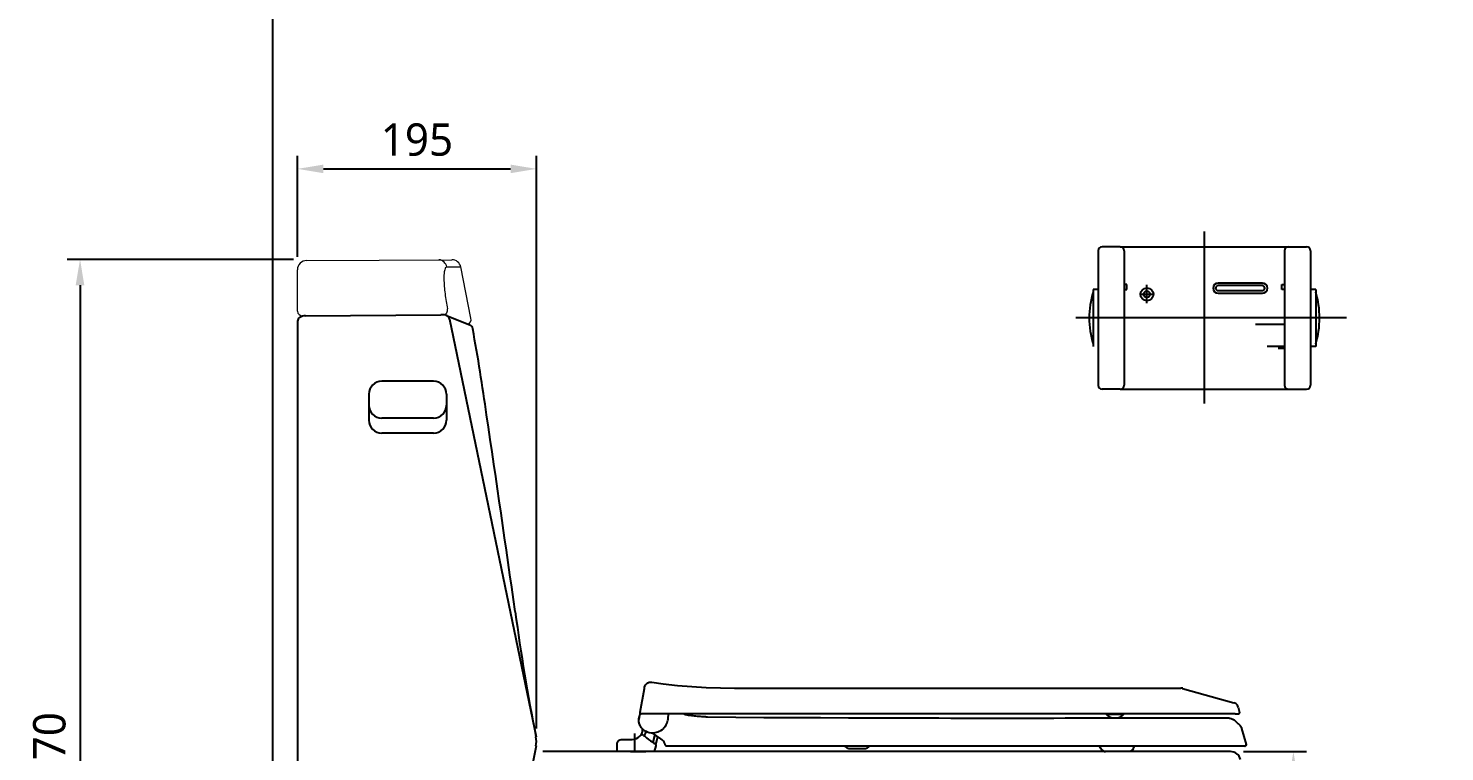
# Model space of a CAD drawing. Extents: x 2336 to 4524, y -14 to 2197.
# Drawn here: x 2336 to 3430, y 533 to 1091 of the extents above; entities that cross this region are included whole.
import ezdxf

# ---------------------------------------------------------------- set-up
doc = ezdxf.new("R2010")
doc.units = 0
doc.header["$LTSCALE"] = 20
doc.header["$MEASUREMENT"] = 0
doc.linetypes.add('CENTER', pattern=[2, 1.25, -0.25, 0.25, -0.25])
doc.layers.get('0').update_dxf_attribs({"linetype": 'CONTINUOUS'})
doc.layers.get('DEFPOINTS').update_dxf_attribs({"linetype": 'CONTINUOUS'})
for name, color, linetype in [('1', 1, 'CONTINUOUS'), ('3', 3, 'CONTINUOUS'), ('4', 4, 'CONTINUOUS'), ('6', 6, 'CONTINUOUS'), ('CEN', 1, 'CENTER'), ('FAUCET', 4, 'CONTINUOUS')]:
    doc.layers.add(name, color=color, linetype=linetype)
doc.styles.get("Standard").update_dxf_attribs({"font": 'NanumGothic.ttf'})
doc.dimstyles.get("Standard").update_dxf_attribs({"dimtxt": 0.18, "dimasz": 0.18, "dimexe": 0.18, "dimexo": 0.0625, "dimgap": 0.09, "dimtad": 0, "dimtih": 1, "dimtoh": 1, "dimdec": 4, "dimzin": 0, "dimdsep": 46, "dimtxsty": 'Standard', "dimcen": 0.09, "dimadec": 0, "dimazin": 0, "dimtfac": 1, "dimtdec": 4, "dimtofl": 0, "dimtmove": 0, "dimatfit": 3, "dimfxl": 0, "dimtolj": 1, "dimtzin": 0, "dimarcsym": 0})

# ---------------------------------------------------------------- blocks, each defined once
blk = doc.blocks.new('*D21')
at = {"layer": '3', "color": 3, "lineweight": -2}
for p, q in [((2540.8, 913), (2365.8, 913)), ((2375.8, 893), (2375.8, 177.7)), ((2514.5, 157.7), (2365.8, 157.7))]:
    blk.add_line(p, q, dxfattribs=at)
at = {"layer": '3', "color": 3}
for points in [[(2372.4, 893), (2379.1, 893), (2375.8, 913)], [(2372.4, 177.7), (2379.1, 177.7), (2375.8, 157.7)]]:
    blk.add_solid(points, dxfattribs=at)
at = {"layer": 'DEFPOINTS', "color": 0}
for p in [(2550.8, 913), (2375.8, 157.7), (2524.5, 157.7)]:
    blk.add_point(p, dxfattribs=at)
at = {"layer": '3', "color": 2, "insert": (2352.2, 535.3), "char_height": 25, "attachment_point": 5, "rotation": 90}
blk.add_mtext('\\A1;770', dxfattribs=at)
blk = doc.blocks.new('*D22')
at = {"layer": '3', "color": 3, "lineweight": -2}
for p, q in [((3274.7, 532.7), (3323.3, 532.7)), ((3313.3, 512.7), (3313.3, 177.7)), ((3164.4, 157.7), (3323.3, 157.7))]:
    blk.add_line(p, q, dxfattribs=at)
at = {"layer": '3', "color": 3}
for points in [[(3309.9, 512.7), (3316.6, 512.7), (3313.3, 532.7)], [(3309.9, 177.7), (3316.6, 177.7), (3313.3, 157.7)]]:
    blk.add_solid(points, dxfattribs=at)
at = {"layer": 'DEFPOINTS', "color": 0}
for p in [(3264.7, 532.7), (3154.4, 157.7), (3313.3, 157.7)]:
    blk.add_point(p, dxfattribs=at)
at = {"layer": '3', "color": 2, "insert": (3290.8, 345.2), "char_height": 25, "attachment_point": 5, "rotation": 90}
blk.add_mtext('\\A1;380', dxfattribs=at)
blk = doc.blocks.new('*D24')
at = {"layer": '3', "color": 3, "lineweight": -2}
for p, q in [((2543.8, 915), (2543.8, 992.9)), ((2728.5, 550.5), (2728.5, 992.9)), ((2563.8, 982.9), (2708.5, 982.9))]:
    blk.add_line(p, q, dxfattribs=at)
at = {"layer": '3', "color": 3}
for points in [[(2563.8, 986.2), (2563.8, 979.6), (2543.8, 982.9)], [(2708.5, 986.2), (2708.5, 979.6), (2728.5, 982.9)]]:
    blk.add_solid(points, dxfattribs=at)
at = {"layer": 'DEFPOINTS', "color": 0}
for p in [(2728.5, 982.9), (2543.8, 905), (2728.5, 540.5)]:
    blk.add_point(p, dxfattribs=at)
at = {"layer": '3', "color": 2, "insert": (2636.1, 1005.4), "char_height": 25, "attachment_point": 5}
blk.add_mtext('\\A1;195', dxfattribs=at)

msp = doc.modelspace()

# ---------------------------------------------------------------- linework, layer by layer
at = {"linetype": 'Continuous', "lineweight": 0}
for p, q in [((2550.8, 912), (2663.1, 912.7)), ((2543.8, 873.1), (2543.8, 905)), ((2659.1, 907.2), (2670, 907.2)), ((2677.8, 867.5), (2670, 907.2))]:
    msp.add_line(p, q, dxfattribs=at)
for p, q in [((2543.9, 865.4), (2543.9, 497.8)), ((2549.9, 869.5), (2654.5, 870.2)), ((2659.4, 869.5), (2676.9, 862.4)), ((2661.3, 866.8), (2728.1, 544.1)), ((2728.1, 537.1), (2720.2, 496.3)), ((3264.7, 532.7), (2733.3, 532.7))]:
    msp.add_line(p, q)
at = {"color": 2}
for p, q in [((2811.6, 581.1), (2808.4, 563)), ((3158.9, 581.8), (3226.4, 581.8)), ((3227.7, 581.6), (3267.2, 570.5)), ((2830.2, 558), (2830.5, 561.8)), ((3168.6, 561.7), (3182.2, 561.7)), ((3270.7, 567), (3271.7, 563)), ((2810.4, 549.5), (2810.4, 550.2)), ((2824.5, 542.7), (2817.9, 547.3)), ((3273.3, 550.6), (3276.7, 538.1)), ((2790.9, 532.7), (2790.9, 539.1)), ((2793.9, 542.1), (2802.4, 542.1)), ((2819.8, 546), (2818.3, 540)), ((2820.6, 537.1), (2819.5, 532.7)), ((2820.6, 538), (2822.2, 544.3)), ((2796.3, 532.7), (2790.9, 532.7)), ((2798, 532.8), (2796.3, 532.7)), ((2801, 532.8), (2798, 532.8)), ((2816, 532.8), (2813, 532.8)), ((2817.7, 532.7), (2816, 532.8)), ((2819.5, 532.7), (2817.7, 532.7))]:
    msp.add_line(p, q, dxfattribs=at)
for points in [[(2811.7, 581.5), (2811.6, 581.1)], [(2811.7, 581.5), (2811.8, 581.6), (2811.8, 581.7), (2811.8, 581.8), (2811.8, 581.9), (2811.8, 582), (2811.8, 582), (2811.8, 582.1), (2811.8, 582.1), (2811.9, 582.2), (2811.9, 582.2), (2811.9, 582.3), (2811.9, 582.3), (2811.9, 582.3), (2811.9, 582.4), (2811.9, 582.4), (2811.9, 582.4), (2811.9, 582.5), (2811.9, 582.5), (2811.9, 582.5), (2811.9, 582.6), (2811.9, 582.7), (2812, 582.7), (2812, 582.8), (2812, 582.8), (2812, 582.9), (2812, 583), (2812.1, 583.1), (2812.1, 583.1)], [(2812.1, 583.1), (2812.3, 583.7), (2812.6, 584.1), (2812.9, 584.5), (2813.2, 584.9), (2813.5, 585.2), (2813.8, 585.4), (2814, 585.6), (2814.2, 585.7), (2814.2, 585.7), (2814.3, 585.8), (2814.6, 585.9), (2814.9, 586.1), (2815.6, 586.3), (2816.5, 586.4), (2817.5, 586.4)], [(2817.5, 586.4), (2826.4, 585.2), (2837.4, 583.9), (2848.5, 583), (2859.5, 582.3), (2870.6, 581.9), (2881.5, 581.8), (2892.4, 581.8), (2903.3, 581.8), (2914.2, 581.8), (2953, 581.8), (2991.8, 581.8)], [(2817.5, 586.4), (2817.5, 586.4), (2817.5, 586.4), (2817.5, 586.4)], [(2807.6, 558.2), (2808, 560.4)], [(2811.4, 549.4), (2810.4, 550.3), (2809.4, 551.3), (2808.7, 552.4), (2808.2, 553.5), (2807.8, 554.7), (2807.6, 555.9), (2807.6, 557.1), (2807.7, 558.3)], [(2808.4, 562.8), (2808.4, 562.8), (2808.4, 562.8)], [(2890.1, 561.8), (2885.5, 561.8), (2880.7, 561.8), (2875.4, 561.8), (2869.9, 561.8), (2864.1, 561.8), (2857.9, 561.8), (2851.5, 561.8), (2844.7, 561.8), (2837.7, 561.8)], [(2842.3, 561.8), (2842.5, 561.7), (2843.1, 561.6), (2843.5, 561.5), (2844, 561.4), (2844.2, 561.3), (2844.4, 561.3), (2844.5, 561.3), (2844.7, 561.2), (2844.9, 561.2), (2845.1, 561.2), (2845.3, 561.1), (2845.9, 561), (2846.5, 560.9), (2847.2, 560.8), (2848.1, 560.7), (2849.3, 560.5), (2850.4, 560.4), (2851.2, 560.3), (2852.6, 560.1), (2853.6, 560.1), (2854.3, 560), (2855, 560), (2856, 559.9), (2857.2, 559.8), (2857.8, 559.8), (2858.4, 559.8), (2859, 559.8), (2859.5, 559.7), (2860.1, 559.7), (2860.7, 559.7)], [(2860.7, 559.7), (2882.4, 559.3), (2904.2, 559.2), (2926, 559.1), (2947.8, 559), (2969.6, 558.9), (2991.3, 558.8), (3000.9, 558.8), (3010.5, 558.7), (3020.1, 558.7), (3029.6, 558.7), (3039.2, 558.7), (3048.7, 558.6), (3057.6, 558.6), (3066.5, 558.6), (3075.4, 558.6), (3084.2, 558.6), (3092.9, 558.6), (3101.9, 558.6), (3110.8, 558.6), (3119.6, 558.6), (3128.3, 558.6), (3137, 558.7), (3145.5, 558.7), (3153.9, 558.7), (3161.5, 558.7), (3169, 558.7), (3176.3, 558.7), (3183.6, 558.7), (3190.7, 558.7), (3197.7, 558.7), (3202.9, 558.7), (3208.1, 558.7), (3213.1, 558.7), (3218.1, 558.7), (3222.8, 558.7), (3227.3, 558.7), (3231.5, 558.7), (3235.6, 558.7), (3239.4, 558.7), (3242.7, 558.7), (3245.8, 558.7), (3248.6, 558.7), (3251.3, 558.7), (3253.8, 558.7), (3256, 558.7), (3258.1, 558.7), (3259.9, 558.7), (3261.5, 558.7), (3262.9, 558.7)], [(2892.2, 561.8), (2890.1, 561.8)], [(2902, 561.8), (2898.3, 561.8), (2894.3, 561.8), (2892.2, 561.8)], [(2936, 561.8), (2928.3, 561.8), (2920.9, 561.8), (2913.9, 561.8), (2911.4, 561.8), (2908.5, 561.8), (2905.4, 561.8), (2902, 561.8)], [(2939.3, 561.8), (2937.2, 561.8), (2933.6, 561.8)], [(2964.6, 561.8), (2960.5, 561.8), (2952.3, 561.8), (2944.1, 561.8), (2936, 561.8)], [(2950, 561.8), (2945.4, 561.8), (2944.8, 561.8)], [(2956.1, 561.8), (2953.8, 561.8), (2950, 561.8)], [(2978.2, 561.8), (2968.7, 561.8), (2964.6, 561.8)], [(3068.1, 561.8), (3058, 561.8), (3050, 561.8), (3042, 561.8), (3034, 561.8), (3026, 561.8), (3006.9, 561.8), (2987.8, 561.8), (2978.2, 561.8)], [(2989.9, 561.8), (2988.2, 561.8)], [(2999.6, 561.8), (2989.9, 561.8)], [(3009.3, 561.8), (2999.6, 561.8)], [(3032.8, 561.8), (3028.8, 561.8), (3009.3, 561.8)], [(3127.4, 561.8), (3117.8, 561.8), (3108, 561.8), (3098.1, 561.8), (3088.2, 561.8), (3078.2, 561.8), (3068.1, 561.8)], [(3096.8, 561.8), (3094, 561.8), (3089.9, 561.8)], [(3114.5, 561.8), (3110.4, 561.8), (3108, 561.8)], [(3114.9, 561.8), (3114.5, 561.8)], [(3159, 561.8), (3154.8, 561.8), (3146.4, 561.8), (3137, 561.8), (3127.4, 561.8)], [(3183.3, 561.8), (3179.4, 561.8), (3171.3, 561.8), (3163.1, 561.8), (3159, 561.8)], [(3168.5, 561.8), (3167.8, 561.8), (3165.6, 561.8)], [(3207.7, 561.8), (3202.6, 561.8), (3195, 561.8), (3187.3, 561.8), (3183.3, 561.8)], [(3192, 561.8), (3185.9, 561.8)], [(3193.8, 561.8), (3192, 561.8)], [(3212.7, 561.8), (3207.7, 561.8)], [(3217.7, 561.8), (3212.7, 561.8)], [(3229.7, 561.8), (3227.4, 561.8), (3222.6, 561.8), (3217.7, 561.8)], [(3249.2, 561.8), (3247.6, 561.8), (3244.3, 561.8), (3240.4, 561.8), (3236.3, 561.8), (3231.9, 561.8), (3229.7, 561.8)], [(3238.6, 561.8), (3236.4, 561.8), (3236.4, 561.8)], [(3240.6, 561.8), (3238.6, 561.8)], [(3244.4, 561.8), (3240.6, 561.8)], [(3268.4, 561.8), (3267.6, 561.8), (3266.7, 561.8), (3265.7, 561.8), (3264.7, 561.8), (3263.5, 561.8), (3262.4, 561.8), (3261.2, 561.8), (3260.1, 561.8), (3259, 561.8), (3256.5, 561.8), (3253.7, 561.8), (3250.8, 561.8), (3249.2, 561.8)], [(3253.9, 561.8), (3251.5, 561.8), (3251.2, 561.8)], [(3257.5, 561.8), (3257.5, 561.8), (3256.5, 561.8), (3256.5, 561.8)], [(3258.4, 561.8), (3258.4, 561.8), (3257.5, 561.8)], [(3262.9, 558.7), (3263.2, 558.7)], [(3263.2, 558.7), (3263.3, 558.7), (3263.8, 558.6)], [(3263.8, 558.6), (3264, 558.5)], [(3263.8, 558.6), (3264.2, 558.5), (3265.1, 558.3), (3265.8, 558), (3266.3, 557.8), (3266.6, 557.7), (3266.9, 557.5), (3267.4, 557.2), (3268, 556.8), (3268.6, 556.2), (3269.3, 555.5)], [(3271.7, 563), (3271.7, 563)], [(2811.4, 549.4), (2812.3, 548.9), (2813.2, 548.4), (2814.1, 548), (2815.6, 547.6), (2817.1, 547.3), (2818.7, 547.3), (2820.2, 547.4), (2821.2, 547.7), (2822.2, 548), (2823.2, 548.4), (2824.5, 549.1), (2825.7, 549.9), (2826.3, 550.4), (2826.9, 551), (2827.4, 551.6), (2828, 552.3), (2828.3, 552.7), (2828.6, 553.3), (2828.9, 553.8), (2829.2, 554.4), (2829.4, 555), (2829.7, 555.9), (2830, 556.9), (2830.1, 557.4)], [(2811.4, 549.4), (2811.4, 549.4)], [(2811.4, 549.4), (2811.4, 549.4)], [(2811.4, 549.4), (2811.4, 549.4)], [(2811.4, 549.4), (2811.4, 549.4)], [(2811.4, 549.4), (2811.4, 549.4)], [(2830.1, 557.4), (2830.2, 558)], [(3269.3, 555.5), (3269.7, 555.1), (3270, 554.8), (3270.2, 554.6), (3270.3, 554.6), (3270.3, 554.6)], [(3270.3, 554.6), (3270.3, 554.5)], [(3270.3, 554.5), (3270.4, 554.5), (3270.6, 554.4)], [(3270.6, 554.4), (3271.1, 554), (3271.7, 553.5), (3272.2, 552.8), (3272.7, 552.1), (3273.1, 551.4), (3273.3, 550.6)], [(3273.3, 550.6), (3273.3, 550.6), (3273.3, 550.6)], [(3273.3, 550.6), (3273.3, 550.6)], [(2808.2, 544.7), (2808.7, 545.1), (2808.8, 545.2)], [(2808.8, 545.2), (2809.2, 545.4)], [(2811.1, 545.2), (2811, 545.4), (2810.5, 545.6), (2810, 545.7), (2809.5, 545.6), (2809.2, 545.4)], [(2820.5, 538.2), (2820.5, 538.3), (2820.4, 538.7), (2820.1, 538.9), (2820, 539)], [(2820.5, 538.2), (2820.6, 537.6)], [(2820.6, 537.6), (2820.6, 537.2), (2820.6, 537.1)], [(2828, 537.9), (2827.6, 538.9), (2827.1, 539.9), (2826.5, 540.7), (2825.5, 541.8), (2824.5, 542.7)], [(2828, 537.9), (2828, 537.9), (2828, 537.7)], [(2828, 537.7), (2828.1, 537.6), (2828.2, 537.4)], [(2829.2, 536.8), (2829, 536.8), (2828.7, 536.9), (2828.5, 537.1), (2828.3, 537.3), (2828.2, 537.4)], [(2829.4, 536.8), (2829.2, 536.8), (2829.1, 536.8)], [(2829.4, 536.8), (2829.2, 536.8), (2829.2, 536.8)], [(2857.5, 536.8), (2855.5, 536.8), (2853.3, 536.8), (2851.3, 536.8), (2849.4, 536.8), (2848.8, 536.8)], [(3202.5, 536.8), (3194.4, 536.8), (3186.2, 536.8), (3177.8, 536.8), (3169.3, 536.8), (3160.6, 536.8), (3152.5, 536.8), (3144.4, 536.8), (3136.1, 536.8), (3127.7, 536.8), (3119.3, 536.8), (3110.7, 536.8), (3102.5, 536.8), (3094.2, 536.8), (3085.8, 536.8), (3077.4, 536.8), (3068.9, 536.8), (3060.6, 536.8), (3052.2, 536.8), (3043.8, 536.8), (3035.4, 536.8), (3020.4, 536.8), (3005.3, 536.8), (2990.3, 536.8), (2975.2, 536.8), (2955.1, 536.8), (2935.1, 536.8), (2915, 536.8), (2906.1, 536.8), (2897.3, 536.8), (2888.8, 536.8), (2887.2, 536.8), (2885.6, 536.8), (2883.9, 536.8), (2882, 536.8), (2879.8, 536.8), (2877.5, 536.8), (2874.9, 536.8), (2871.9, 536.8), (2868.7, 536.8), (2865.2, 536.8), (2861.5, 536.8), (2857.5, 536.8)], [(2857.5, 536.8), (2857.5, 536.8)], [(2967.5, 536.2), (2967.1, 536.8)], [(2969.7, 534.9), (2969.1, 535.1), (2968.5, 535.4), (2967.9, 535.8), (2967.5, 536.2)], [(2985, 536.2), (2984.5, 535.8), (2984, 535.4), (2983.4, 535.1), (2982.7, 534.9)], [(2985.4, 536.8), (2984.9, 536.2)], [(3164.9, 534.4), (3164.5, 535), (3164, 535.8), (3163.6, 536.7), (3163.6, 536.7)], [(3190.6, 536.8), (3190.5, 536.7), (3190.1, 535.8), (3189.6, 535), (3189.3, 534.4)], [(3204.9, 536.8), (3202.5, 536.8)], [(3276.1, 536.9), (3275.8, 536.9), (3275.5, 536.9), (3275.1, 536.8), (3274.7, 536.8), (3274.2, 536.8), (3273.8, 536.8), (3273.3, 536.8), (3272.9, 536.8), (3272.4, 536.8), (3271.9, 536.8), (3271.2, 536.8), (3270.6, 536.8), (3269.9, 536.8), (3269.1, 536.8), (3267.2, 536.8), (3265, 536.8), (3262.7, 536.8), (3260.1, 536.8), (3257.2, 536.8), (3253.8, 536.8), (3250.1, 536.8), (3246.2, 536.8), (3242, 536.8), (3237.6, 536.8), (3233, 536.8), (3228.2, 536.8), (3223.2, 536.8), (3218, 536.8), (3210.3, 536.8), (3204.9, 536.8)], [(3276.1, 536.9), (3276, 536.8), (3276, 536.8)], [(3276.7, 538.1), (3276.7, 537.7), (3276.6, 537.4), (3276.4, 537.1), (3276.1, 536.9)], [(3276.7, 538.1), (3276.7, 538.1)], [(2971.4, 534.8), (2970.7, 534.8), (2970.1, 534.8), (2969.7, 534.9)], [(2982.7, 534.9), (2982.3, 534.8), (2981.8, 534.8), (2981.1, 534.8)], [(3164.9, 534.5), (3165.5, 533.8), (3166.3, 533.2), (3167.2, 532.9), (3168.1, 532.8)], [(3164.9, 534.5), (3164.9, 534.4)], [(3166.3, 533.2), (3165.9, 533.5), (3165.3, 533.9), (3164.9, 534.4)], [(3167.2, 532.9), (3166.5, 533.1), (3166.3, 533.2)], [(3167.2, 532.9), (3168, 532.8)], [(3168.1, 532.8), (3167.2, 532.9)], [(3167.3, 532.9), (3167.3, 532.9), (3167.7, 532.8)], [(3187, 532.9), (3186.5, 532.8), (3186.1, 532.8), (3186, 532.8)], [(3189.3, 534.4), (3188.9, 533.9), (3188.3, 533.5), (3187.6, 533.1), (3187, 532.9)]]:
    msp.add_lwpolyline(points, dxfattribs=at)
at = {"linetype": 'Continuous', "lineweight": 0}
for centre, radius, start, end in [((2550.8, 905), 7.02, 89.9952, 180), ((2652.2, 905.7), 7.1, 12.299, 82.5908), ((2663.1, 905.7), 7, 11.1627, 89.9952), ((2703.3, 898.9), 46.4, 174.4436, 181.2035), ((2761.9, 900.1), 105, 181.2035, 187.4953), ((2665.5, 902.5), 8.35, 150.4113, 174.4436), ((2659.2, 906), 1.13, 92.3068, 151.0319), ((2858.6, 912.8), 202.5, 187.4953, 190.8282), ((2546.4, 866.3), 7.52, 110.1356, 110.1413), ((2547.8, 873.2), 3.99, 182.0592, 270.1277), ((2548, 868.9), 0.424, 96.5312, 129.4367), ((2550, 855.7), 13.8, 90, 98.5979), ((2655.7, 874), 4.07, 282.6556, 10.3605), ((2673.9, 866.7), 4.01, 292.383, 11.1627)]:
    msp.add_arc(centre, radius, start, end, dxfattribs=at)
for centre, radius, start, end in [((2547.7, 864.9), 3.86, 125.8151, 173.3383), ((2549.9, 862), 7.5, 90.0102, 125.8151), ((2650.3, 778.9), 91.4, 85.5779, 87.3846), ((2656.8, 863.1), 6.95, 67.8183, 85.5779), ((2657.4, 866), 4, 7.5371, 68.6043), ((2660.1, 837), 29.9, 87.7508, 87.7548), ((2675.5, 859), 3.7, 6.8686, 67.8183), ((968.5, 549.8), 1738.5, 8.035, 10.2592), ((-20928.4, -2716.9), 23877.7, 8.0839, 8.45231), ((4288.2, 853.5), 1590.5, 187.6847, 191.1999), ((2710.5, 540.5), 17.9, 348.9611, 11.4174)]:
    msp.add_arc(centre, radius, start, end)
at = {"color": 2}
for centre, radius, start, end in [((3226.4, 576.8), 5, 74.3575, 90), ((3265.9, 565.7), 5, 54.7502, 74.3575), ((3265.9, 565.7), 5, 15, 54.7502), ((2809.4, 562.8), 1, 169.9999, 180.8406), ((2809.4, 562.8), 1, 180.8406, 255.7618), ((2809.4, 562.8), 1, 255.7618, 270), ((3172.4, 565), 5, 219.2464, 221.1121), ((3175.4, 567.6), 9, 221.1121, 256.0792), ((3175.4, 567.6), 9, 283.748, 318.8879), ((3178.4, 565), 5, 318.8879, 320.7536), ((3270.8, 562.8), 1, 270, 287.1235), ((3270.8, 562.8), 1, 287.1235, 297.2713), ((3270.8, 562.8), 1, 297.2713, 15), ((2802.4, 549.8), 8, 325.6374, 358), ((2802.4, 549.8), 10.7, 332.1586, 353.1381), ((2802.4, 549.8), 7.73, 270, 319.044), ((2832.3, 565.9), 29.6, 224.3272, 225.6235), ((2832.3, 565.9), 29.4, 225.9044, 241.5554), ((2832.3, 565.9), 29.6, 242.032, 245.3572), ((3275.7, 537.8), 1.02, 269.9972, 283.9015), ((3275.7, 537.8), 1.02, 283.9015, 288.631), ((3275.7, 537.8), 1.02, 288.631, 291.9968), ((3275.7, 537.8), 1.02, 291.9968, 15.0007)]:
    msp.add_arc(centre, radius, start, end, dxfattribs=at)
at = {"color": 2, "extrusion": (0, 0, -1)}
for centre, major_axis, ratio, start_param, end_param in [((2809.7, 558.6), (2.07, 0.32), 0.392448, 3.138011, 3.273841), ((2809.7, 558.6), (2.07, 0.32), 0.392448, 3.084398, 3.138011), ((2809.7, 560.4), (1.66, -0.06), 0.238918, 3.031222, 3.175416), ((2793.9, 539.1), (2.12, -2.12), 0.999695, 2.356347, 3.926838), ((2807, 532.8), (-6, 0), 0.017455, 0, 3.141587)]:
    msp.add_ellipse(centre, major_axis=major_axis, ratio=ratio, start_param=start_param, end_param=end_param, dxfattribs=at)
at = {"color": 2}
for points, knots in [([(2991.8, 581.8), (2992.3, 581.8), (3002.6, 581.8), (3022.7, 581.8), (3047, 581.8), (3066.5, 581.8), (3078.2, 581.8), (3085, 581.8), (3086.9, 581.8)], [0.5107413, 0.5107413, 0.5107413, 0.5107413, 0.5158486, 0.6013229, 0.6867972, 0.7295344, 0.7722716, 0.7894021, 0.7894021, 0.7894021, 0.7894021]), ([(3086.9, 581.8), (3094.7, 581.8), (3112.2, 581.8), (3136.2, 581.8), (3152.4, 581.8), (3158.9, 581.8)], [0.7894021, 0.7894021, 0.7894021, 0.7894021, 0.8577459, 0.9432202, 1, 1, 1, 1]), ([(2810.4, 550.2), (2810.3, 550.3), (2810, 550.6), (2809.5, 551.2), (2809, 551.9), (2808.5, 552.6), (2808.2, 553.4), (2807.9, 554.2), (2807.7, 555), (2807.5, 555.8), (2807.5, 556.7), (2807.5, 557.5), (2807.6, 558.1), (2807.6, 558.4)], [0.1220888, 0.1220888, 0.1220888, 0.1220888, 0.1666667, 0.25, 0.3333333, 0.4166667, 0.5, 0.5833333, 0.6666667, 0.75, 0.8333333, 0.9166667, 1, 1, 1, 1]), ([(2808.3, 562.2), (2808.3, 562.1), (2808.3, 562), (2808.2, 561.7), (2808.2, 561.3), (2808.1, 560.9), (2808, 560.6), (2808, 560.5)], [0.5965318, 0.5965318, 0.5965318, 0.5965318, 0.6363636, 0.7272727, 0.8181818, 0.9090909, 1, 1, 1, 1]), ([(2808.4, 562.6), (2808.4, 562.5), (2808.3, 562.4), (2808.3, 562.3), (2808.3, 562.2)], [0.47936001, 0.47936001, 0.47936001, 0.47936001, 0.54545455, 0.57826443, 0.57826443, 0.57826443, 0.57826443]), ([(2808.4, 563), (2808.4, 563), (2808.4, 563), (2808.4, 563), (2808.4, 563), (2808.4, 563), (2808.4, 563)], [0.26217717, 0.26217717, 0.26217717, 0.26217717, 0.28511801, 0.28511801, 0.28511801, 0.28511835, 0.28511835, 0.28511835, 0.28511835]), ([(2808.4, 563), (2808.4, 563), (2808.4, 563), (2808.4, 563), (2808.4, 563), (2808.4, 563), (2808.4, 563), (2808.4, 563)], [0.18171244, 0.18171244, 0.18171244, 0.18171244, 0.25, 0.26217717, 0.26217717, 0.26217717, 0.26217739, 0.26217739, 0.26217739, 0.26217739]), ([(2808.4, 563), (2808.4, 563), (2808.4, 563), (2808.4, 563), (2808.4, 563), (2808.4, 563), (2808.4, 563)], [0.400617513, 0.400617513, 0.400617513, 0.400617513, 0.408552725, 0.408552725, 0.408552725, 0.408553427, 0.408553427, 0.408553427, 0.408553427]), ([(2808.4, 563), (2808.4, 563), (2808.4, 563), (2808.4, 563), (2808.4, 563), (2808.4, 563), (2808.4, 563)], [0.399432577, 0.399432577, 0.399432577, 0.399432577, 0.400617513, 0.400617513, 0.400617513, 0.400617589, 0.400617589, 0.400617589, 0.400617589]), ([(2808.4, 563), (2808.4, 563), (2808.4, 563), (2808.4, 563), (2808.4, 563), (2808.4, 563), (2808.4, 563)], [0.396388532, 0.396388532, 0.396388532, 0.396388532, 0.399432577, 0.399432577, 0.399432577, 0.39943274, 0.39943274, 0.39943274, 0.39943274]), ([(2808.4, 563), (2808.4, 563), (2808.4, 563), (2808.4, 563), (2808.4, 563), (2808.4, 563), (2808.4, 563)], [0.3957540237, 0.3957540237, 0.3957540237, 0.3957540237, 0.3963885316, 0.3963885316, 0.3963885316, 0.3963885602, 0.3963885602, 0.3963885602, 0.3963885602]), ([(2808.4, 563), (2808.4, 563), (2808.4, 563), (2808.4, 563), (2808.4, 563), (2808.4, 563), (2808.4, 563), (2808.4, 563)], [0.32727767, 0.32727767, 0.32727767, 0.32727767, 0.33333333, 0.39575402, 0.39575402, 0.39575402, 0.39575633, 0.39575633, 0.39575633, 0.39575633]), ([(2808.4, 563), (2808.4, 563), (2808.4, 563), (2808.4, 563), (2808.4, 563), (2808.4, 563), (2808.4, 563)], [0.3136, 0.3136, 0.3136, 0.3136, 0.3254293, 0.3254293, 0.3254293, 0.32542955, 0.32542955, 0.32542955, 0.32542955]), ([(2808.4, 563), (2808.4, 563), (2808.4, 563), (2808.4, 563), (2808.4, 562.9), (2808.4, 562.9), (2808.4, 563)], [0.71229203, 0.71229203, 0.71229203, 0.71229203, 0.7275762, 0.7275762, 0.7275762, 0.72759649, 0.72759649, 0.72759649, 0.72759649]), ([(2808.4, 563), (2808.4, 563), (2808.4, 563), (2808.4, 563), (2808.4, 563), (2808.4, 562.9), (2808.4, 563)], [0.703842534, 0.703842534, 0.703842534, 0.703842534, 0.712292029, 0.712292029, 0.712292029, 0.712341215, 0.712341215, 0.712341215, 0.712341215]), ([(2808.4, 563), (2808.4, 563), (2808.4, 563), (2808.4, 563), (2808.4, 563), (2808.5, 563), (2808.4, 562.9), (2808.4, 563)], [0.65000791, 0.65000791, 0.65000791, 0.65000791, 0.66666667, 0.70384253, 0.70384253, 0.70384253, 0.70432327, 0.70432327, 0.70432327, 0.70432327]), ([(2808.4, 563), (2808.4, 563), (2808.4, 563), (2808.4, 563), (2808.4, 562.9), (2808.4, 563), (2808.4, 563)], [0.5292, 0.5292, 0.5292, 0.5292, 0.57472148, 0.57472148, 0.57472148, 0.57472782, 0.57472782, 0.57472782, 0.57472782]), ([(2808.4, 562.9), (2808.4, 562.9), (2808.4, 562.9), (2808.4, 562.8), (2808.4, 562.8)], [0.33143494, 0.33143494, 0.33143494, 0.33143494, 0.36363636, 0.39664878, 0.39664878, 0.39664878, 0.39664878]), ([(2808.4, 562.7), (2808.4, 562.7), (2808.4, 562.6), (2808.4, 562.6), (2808.4, 562.6)], [0.44523735, 0.44523735, 0.44523735, 0.44523735, 0.45454545, 0.46412146, 0.46412146, 0.46412146, 0.46412146]), ([(2809.6, 561.8), (2809.5, 561.8), (2809.5, 561.8), (2809.4, 561.8), (2809.4, 561.8)], [0.93932006, 0.93932006, 0.93932006, 0.93932006, 0.95652174, 1, 1, 1, 1]), ([(2837.6, 561.8), (2836.9, 561.8), (2835.6, 561.8), (2833.7, 561.8), (2831.8, 561.8), (2829.9, 561.8), (2828.1, 561.8), (2826.3, 561.8), (2824.6, 561.8), (2822.9, 561.8), (2821.3, 561.8), (2819.8, 561.8), (2818.4, 561.8), (2817, 561.8), (2815.8, 561.8), (2814.6, 561.8), (2813.6, 561.8), (2812.6, 561.8), (2811.8, 561.8), (2811.1, 561.8), (2810.5, 561.8), (2810, 561.8), (2809.7, 561.8), (2809.6, 561.8), (2809.6, 561.8)], [0, 0, 0, 0, 0.0434783, 0.0869565, 0.1304348, 0.173913, 0.2173913, 0.2608696, 0.3043478, 0.3478261, 0.3913043, 0.4347826, 0.4782609, 0.5217391, 0.5652174, 0.6086957, 0.6521739, 0.6956522, 0.7391304, 0.7826087, 0.826087, 0.8695652, 0.9130435, 0.9393201, 0.9393201, 0.9393201, 0.9393201]), ([(3268.3, 561.8), (3268.7, 561.8), (3269.3, 561.8), (3269.9, 561.8), (3270.1, 561.8), (3270.2, 561.8)], [0.93892702, 0.93892702, 0.93892702, 0.93892702, 0.95081967, 0.96721311, 0.9758, 0.9758, 0.9758, 0.9758]), ([(3270.2, 561.8), (3270.3, 561.8), (3270.4, 561.8), (3270.6, 561.8), (3270.6, 561.8)], [0.97687398, 0.97687398, 0.97687398, 0.97687398, 0.98360656, 1, 1, 1, 1]), ([(3270.8, 561.8), (3270.8, 561.8), (3270.7, 561.8), (3270.6, 561.8), (3270.6, 561.8)], [0, 0, 0, 0, 0.0125, 0.01397411, 0.01397411, 0.01397411, 0.01397411]), ([(2835.1, 536.8), (2834, 536.8), (2832, 536.8), (2830.2, 536.8), (2829.7, 536.8), (2829.6, 536.8)], [0.590624, 0.590624, 0.590624, 0.590624, 0.7142857, 0.8571429, 0.9422752, 0.9422752, 0.9422752, 0.9422752]), ([(2843.8, 536.8), (2842.5, 536.8), (2839.5, 536.8), (2836.8, 536.8), (2835.5, 536.8), (2835.4, 536.8)], [0.3250356, 0.3250356, 0.3250356, 0.3250356, 0.4285714, 0.5714286, 0.5793896, 0.5793896, 0.5793896, 0.5793896]), ([(2857.5, 536.8), (2855.4, 536.8), (2851.2, 536.8), (2846.7, 536.8), (2844.3, 536.8), (2843.8, 536.8)], [0, 0, 0, 0, 0.1428571, 0.2857143, 0.3250356, 0.3250356, 0.3250356, 0.3250356]), ([(2878.4, 536.8), (2878.1, 536.8), (2877.1, 536.8), (2876.1, 536.8), (2875.4, 536.8)], [0.974119462, 0.974119462, 0.974119462, 0.974119462, 0.975609756, 0.977975524, 0.977975524, 0.977975524, 0.977975524]), ([(2898.9, 536.8), (2897.8, 536.8), (2892.3, 536.8), (2886.6, 536.8), (2881.9, 536.8)], [0.9465664, 0.9465664, 0.9465664, 0.9465664, 0.95121951, 0.96964323, 0.96964323, 0.96964323, 0.96964323]), ([(2920.8, 536.8), (2918.1, 536.8), (2913.4, 536.8), (2908.5, 536.8), (2906.4, 536.8)], [0.9140416, 0.9140416, 0.9140416, 0.9140416, 0.92682927, 0.9357248, 0.9357248, 0.9357248, 0.9357248]), ([(2934.2, 536.8), (2932.2, 536.8), (2927.8, 536.8), (2923.3, 536.8), (2920.8, 536.8)], [0.8923584, 0.8923584, 0.8923584, 0.8923584, 0.90243902, 0.9140416, 0.9140416, 0.9140416, 0.9140416]), ([(3220.7, 536.8), (3220.1, 536.8), (3217.2, 536.8), (3214, 536.8), (3211.3, 536.8)], [0.28711919, 0.28711919, 0.28711919, 0.28711919, 0.29268293, 0.31533333, 0.31533333, 0.31533333, 0.31533333]), ([(3230.2, 536.8), (3228.9, 536.8), (3225.9, 536.8), (3222.6, 536.8), (3220.7, 536.8)], [0.25376504, 0.25376504, 0.25376504, 0.25376504, 0.26829268, 0.28711919, 0.28711919, 0.28711919, 0.28711919]), ([(3235.2, 536.8), (3234.4, 536.8), (3232.7, 536.8), (3231, 536.8), (3230.2, 536.8)], [0.23386667, 0.23386667, 0.23386667, 0.23386667, 0.24390244, 0.25376504, 0.25376504, 0.25376504, 0.25376504]), ([(3250.2, 536.8), (3249.9, 536.8), (3247.9, 536.8), (3244.1, 536.8), (3239.4, 536.8), (3236.3, 536.8), (3235.2, 536.8)], [0.1669295, 0.1669295, 0.1669295, 0.1669295, 0.17073171, 0.19512195, 0.2195122, 0.23386667, 0.23386667, 0.23386667, 0.23386667]), ([(3257.1, 536.8), (3256.3, 536.8), (3254.6, 536.8), (3252.8, 536.8), (3252, 536.8)], [0.13346213, 0.13346213, 0.13346213, 0.13346213, 0.14634146, 0.15848, 0.15848, 0.15848, 0.15848]), ([(3269.1, 536.8), (3268.9, 536.8), (3268.3, 536.8), (3267.7, 536.8), (3267.3, 536.8)], [0.069776, 0.069776, 0.069776, 0.069776, 0.07317073, 0.08037243, 0.08037243, 0.08037243, 0.08037243]), ([(3272.8, 536.8), (3272.6, 536.8), (3271.7, 536.8), (3270.6, 536.8), (3269.7, 536.8)], [0.04369941, 0.04369941, 0.04369941, 0.04369941, 0.04878049, 0.06566109, 0.06566109, 0.06566109, 0.06566109]), ([(3275.7, 536.8), (3275.6, 536.8), (3274.9, 536.8), (3273.6, 536.8), (3272.8, 536.8)], [0.00327186, 0.00327186, 0.00327186, 0.00327186, 0.02439024, 0.04369941, 0.04369941, 0.04369941, 0.04369941])]:
    msp.add_open_spline(points, degree=3, knots=knots, dxfattribs=at)
for points in [[(2808, 560.5), (2808, 560.2), (2807.9, 559.7), (2807.8, 559.1), (2807.7, 558.6), (2807.6, 558.4)], [(2808.3, 562.2), (2808.3, 562.2), (2808.3, 562.2), (2808.3, 562.2)], [(2808.4, 563), (2808.4, 562.9), (2808.4, 562.9), (2808.4, 562.9)], [(2808.4, 563), (2808.4, 563), (2808.4, 563), (2808.4, 563)], [(2808.5, 563), (2808.5, 563), (2808.4, 563), (2808.4, 563)], [(2808.4, 563), (2808.4, 563), (2808.4, 563), (2808.4, 563)], [(2808.4, 562.8), (2808.4, 562.8), (2808.4, 562.7), (2808.4, 562.7)], [(2808.4, 562.8), (2808.4, 562.8), (2808.4, 562.8), (2808.4, 562.8)], [(2808.4, 562.7), (2808.4, 562.7), (2808.4, 562.7), (2808.4, 562.7)], [(2808.4, 562.6), (2808.4, 562.6), (2808.4, 562.6), (2808.4, 562.6)], [(2808.4, 562.6), (2808.4, 562.6), (2808.4, 562.6), (2808.4, 562.6)], [(2811.6, 544.8), (2811.6, 544.8), (2811.7, 544.8), (2811.8, 544.8), (2811.8, 544.8)], [(2818.4, 539.8), (2818.4, 539.8), (2818.4, 539.9), (2818.3, 540), (2818.3, 540)], [(2829.6, 536.8), (2829.5, 536.8), (2829.4, 536.8), (2829.4, 536.8)], [(2835.4, 536.8), (2835.3, 536.8), (2835.2, 536.8), (2835.1, 536.8)], [(2861.4, 536.8), (2860.1, 536.8), (2858.8, 536.8), (2857.5, 536.8)], [(2865.2, 536.8), (2863.9, 536.8), (2862.7, 536.8), (2861.4, 536.8)], [(2875.4, 536.8), (2872.1, 536.8), (2868.7, 536.8), (2865.2, 536.8)], [(2881.9, 536.8), (2880.7, 536.8), (2879.6, 536.8), (2878.4, 536.8)], [(3164.9, 534.5), (3164.3, 535.2), (3163.9, 536), (3163.6, 536.7)], [(3252, 536.8), (3251.4, 536.8), (3250.8, 536.8), (3250.2, 536.8)], [(3269.7, 536.8), (3269.5, 536.8), (3269.3, 536.8), (3269.1, 536.8)], [(2973.6, 534.8), (2972.7, 534.8), (2971.9, 534.8), (2971.4, 534.8)], [(2974.3, 534.8), (2974.1, 534.8), (2973.8, 534.8), (2973.6, 534.8)], [(2976.2, 534.8), (2975.9, 534.8), (2975.1, 534.8), (2974.5, 534.8), (2974.3, 534.8)], [(2978.1, 534.8), (2977.9, 534.8), (2977.3, 534.8), (2976.6, 534.8), (2976.2, 534.8)], [(2978.8, 534.8), (2978.6, 534.8), (2978.4, 534.8), (2978.1, 534.8)], [(2981.1, 534.8), (2980.6, 534.8), (2979.8, 534.8), (2978.8, 534.8)], [(2981.9, 534.8), (2981.9, 534.8), (2981.6, 534.8), (2981.1, 534.8)], [(3169.5, 532.8), (3168.8, 532.8), (3168.3, 532.8), (3168.1, 532.8)], [(3176.8, 532.8), (3175.2, 532.8), (3172.3, 532.8), (3170.3, 532.8), (3169.5, 532.8)], [(3181.9, 532.8), (3180.1, 532.8), (3178.4, 532.8), (3176.8, 532.8)], [(3182.9, 532.8), (3182.5, 532.8), (3182.2, 532.8), (3181.9, 532.8)], [(3184.9, 532.8), (3184.6, 532.8), (3183.9, 532.8), (3183.2, 532.8), (3182.9, 532.8)], [(3186, 532.8), (3185.9, 532.8), (3185.7, 532.8), (3185.1, 532.8), (3184.9, 532.8)]]:
    msp.add_open_spline(points, degree=3, dxfattribs=at)
at = {"layer": '1'}
for p, q in [((3244.5, 801.6), (3244.5, 934.4)), ((3200.1, 879.1), (3200.1, 893.4)), ((3194.8, 886), (3205.8, 886)), ((3354.4, 867.7), (3145.1, 867.7))]:
    msp.add_line(p, q, dxfattribs=at)
at = {"layer": '3', "color": 0}
msp.add_arc((3264.7, 524.7), 8, 14.6159, 90, dxfattribs=at)
at = {"layer": '4'}
for p, q in [((3162.5, 919.7), (3162.5, 815.7)), ((3179.5, 922.7), (3165.5, 922.7)), ((3179.5, 922.7), (3309.5, 922.7)), ((3182.5, 919.7), (3182.5, 815.7)), ((3306.5, 919.7), (3306.5, 815.7)), ((3309.5, 922.7), (3323.5, 922.7)), ((3326.5, 919.7), (3326.5, 815.7)), ((3158.5, 889.7), (3158.5, 845.7)), ((3162.5, 889.7), (3158.5, 889.7)), ((3184.6, 893.7), (3182.5, 893.7)), ((3182.5, 889.7), (3184.6, 889.7)), ((3184.6, 889.7), (3184.6, 893.7)), ((3304.4, 893.7), (3306.5, 893.7)), ((3304.4, 889.7), (3304.4, 893.7)), ((3306.5, 889.7), (3304.4, 889.7)), ((3330.5, 889.7), (3326.5, 889.7)), ((3330.5, 889.7), (3330.5, 845.7)), ((3306.5, 862.7), (3284, 862.7)), ((3306.5, 845.7), (3293, 845.7)), ((3306.5, 844.1), (3301.6, 844.1)), ((3330.5, 845.7), (3326.5, 845.7)), ((3179.5, 812.7), (3165.5, 812.7)), ((3179.5, 812.7), (3309.5, 812.7)), ((3309.5, 812.7), (3323.5, 812.7))]:
    msp.add_line(p, q, dxfattribs=at)
for points in [[(3289.3, 886.9, 1), (3289.3, 894.7), (3255.1, 894.7, 1), (3255.1, 886.9)], [(3289.3, 888.9, 1), (3289.3, 892.7), (3255.1, 892.7, 1), (3255.1, 888.9)]]:
    msp.add_lwpolyline(points, format="xyb", close=True, dxfattribs=at)
for radius in [5, 2.5]:
    msp.add_circle((3200.1, 886), radius, dxfattribs=at)
for centre, radius, start, end in [((3165.5, 919.7), 3, 90, 180), ((3179.5, 919.7), 3, 0, 90), ((3309.5, 919.7), 3, 90, 180), ((3323.5, 919.7), 3, 0, 90), ((3223.7, 867.7), 68.2, 162.9409, 197.0591), ((3265.3, 867.7), 68.2, 342.9409, 17.0591), ((3165.5, 815.7), 3, 180, 270), ((3179.5, 815.7), 3, 270, 0), ((3309.5, 815.7), 3, 180, 270), ((3323.5, 815.7), 3, 270, 0)]:
    msp.add_arc(centre, radius, start, end, dxfattribs=at)
at = {"layer": '6'}
msp.add_lwpolyline([(4524.5, 2057.7), (2524.5, 2057.7), (2524.5, 157.7), (4312.4, 157.7), (4312.4, 1157.7)], dxfattribs=at)
at = {"layer": 'CEN', "color": 2, "ltscale": 5}
msp.add_line((2804.5, 532.7), (2804.5, 546.8), dxfattribs=at)
at = {"layer": 'DEFPOINTS', "color": 3, "linetype": 'ByBlock'}
for p in [(2794.2, 532.7), (2794.4, 532.7)]:
    msp.add_point(p, dxfattribs=at)
at = {"layer": 'FAUCET'}
for p, q in [((2648.9, 818.8), (2608.9, 818.8)), ((2598.9, 808.8), (2598.9, 788.8)), ((2658.9, 808.8), (2658.9, 788.8)), ((2648.9, 790.4), (2608.9, 790.4)), ((2648.9, 778.8), (2608.9, 778.8))]:
    msp.add_line(p, q, dxfattribs=at)
for centre, start, end in [((2608.9, 808.8), 90, 180), ((2648.9, 808.8), 0, 90), ((2608.9, 800.4), 180, 270), ((2648.9, 800.4), 270, 0), ((2608.9, 788.8), 180, 270), ((2648.9, 788.8), 270, 0)]:
    msp.add_arc(centre, 10, start, end, dxfattribs=at)

# ---------------------------------------------------------------- dimensions: what is measured, and where the dimension line sits
at = {"layer": '3'}
dim = msp.add_linear_dim(base=(2728.5, 982.9), p1=(2543.8, 905), p2=(2728.5, 540.5), text='195', dimstyle='Standard', override={"dimtxt": 25, "dimasz": 20, "dimexe": 10, "dimexo": 10, "dimgap": 10, "dimtad": 1, "dimtih": 0, "dimdec": 0, "dimzin": 8, "dimclrd": 3, "dimclre": 3, "dimclrt": 2, "dimtdec": 0, "dimtix": 1, "dimtofl": 1, "dimarcsym": 1}, dxfattribs=at)
dim.commit()
dim.dimension.update_dxf_attribs({"geometry": '*D24', "text_midpoint": (2636.1, 1005.4)})
for base, p1, p2, text, picture, middle in [((2375.8, 157.7), (2550.8, 913), (2524.5, 157.7), '770', '*D21', (2352.2, 535.3)), ((3313.3, 157.7), (3264.7, 532.7), (3154.4, 157.7), '380', '*D22', (3290.8, 345.2))]:
    dim = msp.add_linear_dim(base=base, p1=p1, p2=p2, angle=90, text=text, dimstyle='Standard', override={"dimtxt": 25, "dimasz": 20, "dimexe": 10, "dimexo": 10, "dimgap": 10, "dimtad": 1, "dimtih": 0, "dimdec": 0, "dimzin": 8, "dimclrd": 3, "dimclre": 3, "dimclrt": 2, "dimtdec": 0, "dimtix": 1, "dimtofl": 1, "dimarcsym": 1}, dxfattribs=at)
    dim.commit()
    dim.dimension.update_dxf_attribs({"geometry": picture, "text_midpoint": middle})

doc.saveas('drawing.dxf')
